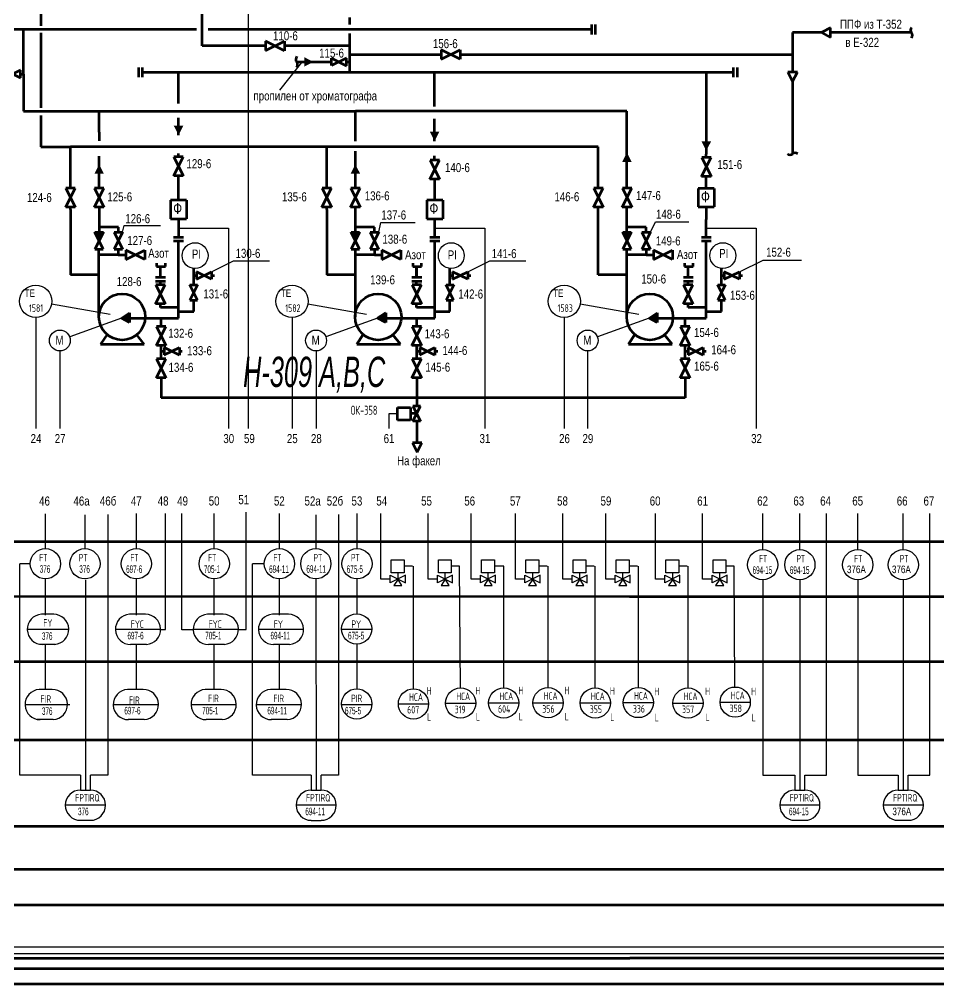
# Model space of a CAD drawing. Extents: x 906 to 2746, y -85 to 594.
# Drawn here: x 1798 to 2102.2, y -84.9 to 234.1 of the extents above; entities that cross this region are included whole.
import ezdxf

# ---------------------------------------------------------------- set-up
doc = ezdxf.new("R2010")
doc.units = 0
doc.header["$MEASUREMENT"] = 0
doc.layers.add('1', color=7, linetype='CONTINUOUS')
doc.layers.add('2', color=7, linetype='CONTINUOUS')
doc.styles.get("Standard").update_dxf_attribs({"font": 'MDM_Win'})
doc.styles.add('стиль1', font='txt.shx', dxfattribs={"width": 0.6})
doc.styles.add('стиль2', font='MDM_Win.shx', dxfattribs={"width": 0.5})

msp = doc.modelspace()

# ---------------------------------------------------------------- hatches: boundary and pattern name
at = {"layer": '1', "lineweight": 80}
h = msp.add_hatch(color=256, dxfattribs=at)
h.paths.add_polyline_path([(1834.48, 137.08), (1831.8, 135.3), (1834.48, 135.3)])
h.paths.add_polyline_path([(1834.48, 135.3), (1831.8, 135.3), (1834.48, 133.89)])
at = {"layer": '1', "lineweight": 30}
h = msp.add_hatch(color=256, dxfattribs=at)
h.paths.add_polyline_path([(1919.26, 137.08), (1916.57, 135.3), (1919.26, 135.3)])
h.paths.add_polyline_path([(1919.26, 135.3), (1916.57, 135.3), (1919.26, 133.89)])
h = msp.add_hatch(color=256, dxfattribs=at)
h.paths.add_polyline_path([(2009.11, 137.08), (2006.42, 135.3), (2009.11, 135.3)])
h.paths.add_polyline_path([(2009.11, 135.3), (2006.42, 135.3), (2009.11, 133.89)])

# ---------------------------------------------------------------- linework, layer by layer
at = {"layer": '1', "lineweight": 80, "ltscale": 100}
for p, q in [((1858.58, 225.33), (1858.58, 260.98)), ((1879.45, 225.33), (1858.58, 225.33)), ((1907.26, 225.33), (1885.75, 225.33)), ((1889.85, 220.05), (1901.33, 220.05)), ((1906.33, 220.05), (1907.26, 220.05)), ((1798.47, 216.02), (1799.4, 216.02))]:
    msp.add_line(p, q, dxfattribs=at)
at = {"layer": '1', "lineweight": 30}
for p, q in [((1873.75, 253.84), (1873.75, 98.76)), ((1891.35, 219.9), (1884.1, 210.66)), ((1832.21, 163.73), (1832.69, 165.92)), ((1832.69, 165.92), (1844.71, 165.92)), ((1916.98, 163.73), (1917.6, 166.94)), ((1917.6, 166.94), (1929.06, 166.94)), ((2006.83, 163.73), (2008.54, 167.13)), ((2008.54, 167.13), (2019.59, 167.13)), ((1850.72, 165.02), (1867.25, 165.02)), ((1867.25, 165.02), (1867.25, 98.76)), ((1935.49, 165.02), (1952.02, 165.02)), ((1952.02, 165.02), (1952.02, 98.76)), ((2025.34, 165.02), (2041.88, 165.02)), ((2041.88, 165.02), (2041.88, 98.76)), ((1861.68, 150.65), (1868.91, 154.19)), ((1868.91, 154.19), (1880.79, 154.19)), ((1946.45, 150.65), (1953.76, 154.23)), ((1953.76, 154.23), (1965.65, 154.23)), ((2036.31, 150.65), (2044.17, 154.5)), ((2044.17, 154.5), (2056.88, 154.5)), ((1828.09, 136.45), (1808.73, 139.93)), ((1912.9, 136.45), (1893.53, 139.93)), ((2002.97, 136.45), (1983.6, 139.93)), ((1803.47, 135.52), (1803.47, 98.76)), ((1831.8, 135.3), (1814.7, 129.07)), ((1888.27, 135.52), (1888.27, 98.76)), ((1916.57, 135.3), (1899.47, 129.07)), ((1978.34, 135.52), (1978.34, 98.76)), ((2006.42, 135.3), (1989.33, 129.07)), ((1811.45, 124.43), (1811.45, 98.76)), ((1896.22, 124.43), (1896.22, 98.76)), ((1986.08, 124.43), (1986.08, 98.76)), ((1923.18, 103.63), (1920.29, 103.63)), ((1920.29, 103.63), (1920.29, 98.76)), ((1819.75, 70.22), (1819.75, 59.04)), ((1846.4, 32.24), (1846.4, 70.69)), ((1851.82, 32.15), (1851.82, 70.69)), ((1873.08, 32.24), (1873.08, 71.14)), ((1896.15, 70.22), (1896.15, 59.04)), ((1917.67, 48.95), (1917.67, 70.69)), ((1933.27, 48.95), (1933.27, 70.69)), ((1947.54, 48.95), (1947.54, 70.69)), ((1962.23, 48.95), (1962.22, 70.69)), ((1977.83, 48.95), (1977.82, 70.69)), ((1992.09, 48.95), (1992.09, 70.69)), ((2008.54, 48.95), (2008.54, 70.69)), ((2024.14, 48.95), (2024.14, 70.69)), ((2044, 58.72), (2044, 70.69)), ((2056.31, 58.72), (2056.31, 70.69)), ((2065.07, -15.87), (2065.07, 70.69)), ((2075.46, 58.72), (2075.46, 70.69)), ((2090.52, 58.72), (2090.52, 70.69)), ((2099.27, -15.87), (2099.27, 70.69)), ((1798.25, -15.86), (1798.26, 54.04)), ((1801.67, 54.04), (1798.26, 54.04)), ((1875.19, -15.86), (1875.2, 54.04)), ((1920.78, 47.77), (1920.78, 50.22)), ((1925.78, 50.22), (1920.78, 47.77)), ((1920.78, 50.22), (1925.78, 47.72)), ((1925.78, 47.72), (1925.78, 50.22)), ((1936.38, 47.77), (1936.38, 50.22)), ((1941.38, 50.22), (1936.38, 47.77)), ((1936.38, 50.22), (1941.38, 47.72)), ((1941.38, 47.72), (1941.38, 50.22)), ((1950.64, 47.77), (1950.64, 50.22)), ((1955.64, 50.22), (1950.64, 47.77)), ((1950.64, 50.22), (1955.64, 47.72)), ((1955.64, 47.72), (1955.64, 50.22)), ((1965.33, 47.77), (1965.33, 50.22)), ((1970.33, 50.22), (1965.33, 47.77)), ((1965.33, 50.22), (1970.33, 47.72)), ((1970.33, 47.72), (1970.33, 50.22)), ((1980.93, 47.77), (1980.93, 50.22)), ((1985.93, 50.22), (1980.93, 47.77)), ((1980.93, 50.22), (1985.93, 47.72)), ((1985.93, 47.72), (1985.93, 50.22)), ((1995.2, 47.77), (1995.2, 50.22)), ((2000.2, 50.22), (1995.2, 47.77)), ((1995.2, 50.22), (2000.2, 47.72)), ((2000.2, 47.72), (2000.2, 50.22)), ((2011.64, 47.77), (2011.64, 50.22)), ((2016.64, 50.22), (2011.64, 47.77)), ((2011.64, 50.22), (2016.64, 47.72)), ((2016.64, 47.72), (2016.64, 50.22)), ((2027.24, 47.77), (2027.24, 50.22)), ((2032.24, 50.22), (2027.24, 47.77)), ((2027.24, 50.22), (2032.24, 47.72)), ((2032.24, 47.72), (2032.24, 50.22)), ((1809.48, 37.32), (1805.33, 37.32)), ((1839.75, 37.32), (1834.55, 37.32)), ((1865.5, 37.32), (1860.3, 37.32)), ((1887.07, 37.32), (1881.86, 37.32)), ((1814.4, 32.33), (1800.66, 32.34)), ((1844.86, 32.24), (1829.97, 32.24)), ((1844.8, 32.24), (1846.4, 32.24)), ((1855.59, 32.15), (1851.82, 32.15)), ((1870.61, 32.24), (1855.72, 32.24)), ((1870.55, 32.24), (1873.08, 32.24)), ((1892.18, 32.24), (1877.29, 32.24)), ((1914.66, 32.24), (1904.67, 32.24)), ((1810.01, 27.35), (1804.71, 27.35)), ((1840.12, 27.35), (1834.83, 27.35)), ((1865.88, 27.35), (1860.58, 27.35)), ((1887.44, 27.35), (1882.15, 27.35)), ((1808.9, 12.44), (1804.6, 12.44)), ((1839.01, 12.44), (1833.81, 12.44)), ((1864.77, 12.44), (1859.56, 12.44)), ((1886.33, 12.44), (1881.13, 12.44)), ((1814.74, 7.36), (1799.85, 7.36)), ((1844.13, 7.36), (1829.24, 7.36)), ((1869.88, 7.36), (1854.99, 7.36)), ((1891.45, 7.36), (1876.56, 7.36)), ((1914.68, 7.36), (1904.7, 7.36)), ((1809.28, 2.47), (1803.98, 2.47)), ((1839.39, 2.47), (1834.1, 2.47)), ((1865.14, 2.47), (1859.85, 2.47)), ((1886.71, 2.47), (1881.42, 2.47)), ((1197.2, -32.73), (1980.72, -32.73))]:
    msp.add_line(p, q, dxfattribs=at)
at = {"layer": '1', "lineweight": 80}
for p, q in [((1805.2, 240.65), (1805.2, 232.02)), ((1907.26, 234.7), (1907.26, 232.43)), ((1639.16, 230.93), (1856.68, 230.93)), ((1799.4, 216.02), (1799.4, 230.98)), ((1860.49, 230.93), (1880.09, 230.93)), ((1880.09, 230.93), (1987.2, 230.93)), ((1987.47, 229.16), (1987.47, 232.43)), ((1988.73, 229.16), (1988.73, 232.43)), ((2053.9, 229.73), (2053.9, 216.62)), ((2063.41, 229.73), (2053.9, 229.73)), ((2066.49, 231.31), (2063.41, 229.73)), ((2063.41, 229.73), (2066.49, 228.16)), ((2066.49, 228.16), (2066.49, 231.31)), ((2093.23, 229.73), (2066.49, 229.73)), ((1805.2, 229.62), (1805.2, 204.85)), ((1879.45, 226.89), (1879.45, 223.81)), ((1879.45, 223.81), (1885.75, 226.89)), ((1885.75, 223.74), (1879.45, 226.89)), ((1885.75, 226.89), (1885.75, 223.74)), ((1907.26, 229.43), (1907.26, 216.73)), ((1937.65, 224.08), (1937.65, 221)), ((1937.65, 221), (1943.95, 224.08)), ((1943.95, 220.93), (1937.65, 224.08)), ((1943.95, 224.08), (1943.95, 220.93)), ((1901.33, 218.83), (1901.33, 221.28)), ((1906.33, 221.28), (1901.33, 218.83)), ((1901.33, 221.28), (1906.33, 218.78)), ((1906.33, 218.78), (1906.33, 221.28)), ((1907.26, 222.51), (1937.65, 222.51)), ((1943.95, 222.51), (2053.9, 222.51)), ((1798.47, 217.26), (1793.47, 214.81)), ((1793.47, 217.26), (1798.47, 214.76)), ((1798.47, 214.76), (1798.47, 217.26)), ((1837.56, 214.98), (1837.56, 218.25)), ((1838.82, 214.98), (1838.82, 218.25)), ((2034.39, 214.98), (2034.39, 218.25)), ((2035.65, 214.98), (2035.65, 218.25)), ((1799.4, 216.02), (1799.4, 203.7)), ((1838.97, 216.68), (1901.87, 216.68)), ((1850.72, 206.26), (1850.72, 216.68)), ((1901.87, 216.68), (2034.11, 216.68)), ((1935.41, 205.28), (1935.38, 216.68)), ((2025.34, 216.68), (2025.34, 189.52)), ((2055.47, 216.62), (2052.32, 216.62)), ((2052.32, 216.62), (2053.9, 213.54)), ((2053.9, 213.54), (2055.47, 216.62)), ((2053.9, 213.54), (2053.9, 189.63)), ((1799.4, 203.7), (1824.46, 203.7)), ((1805.2, 202.37), (1805.2, 191.92)), ((1824.46, 196.85), (1824.46, 203.7)), ((1824.46, 203.7), (1909.23, 203.7)), ((1850.72, 195.85), (1850.72, 201.59)), ((1909.23, 196.85), (1909.23, 203.7)), ((1909.23, 193.85), (1909.23, 203.7)), ((1999.08, 203.7), (1909.23, 203.7)), ((1935.44, 193.88), (1935.42, 201.21)), ((1999.08, 196.85), (1999.08, 203.7)), ((1999.08, 188.74), (1999.08, 203.7)), ((1824.46, 196.85), (1824.46, 193.9)), ((1805.2, 191.92), (1814.98, 191.92)), ((1899.75, 191.92), (1814.98, 191.92)), ((1814.98, 178.25), (1814.98, 191.92)), ((1989.61, 191.92), (1899.75, 191.92)), ((1899.75, 178.25), (1899.75, 191.92)), ((1989.61, 178.25), (1989.61, 191.92)), ((1999.08, 190.47), (1999.08, 193.85)), ((1824.46, 178.25), (1824.46, 188.87)), ((1849.13, 182.36), (1852.28, 188.66)), ((1852.28, 188.66), (1849.19, 188.66)), ((1849.19, 188.66), (1852.28, 182.36)), ((1850.72, 188.66), (1850.72, 189.8)), ((1909.23, 188.74), (1909.23, 190.55)), ((1909.23, 178.25), (1909.23, 188.87)), ((1935.46, 187.52), (1935.45, 188.98)), ((1999.08, 178.25), (1999.08, 188.87)), ((2023.77, 182.16), (2026.92, 188.46)), ((2026.92, 188.46), (2023.83, 188.46)), ((2023.83, 188.46), (2026.92, 182.16)), ((2025.34, 188.46), (2025.34, 189.52)), ((1824.46, 184.95), (1824.46, 186.14)), ((1933.89, 181.22), (1937.04, 187.52)), ((1937.04, 187.52), (1933.95, 187.52)), ((1933.95, 187.52), (1937.04, 181.22)), ((1824.46, 178.25), (1824.46, 183.36)), ((1852.28, 182.36), (1849.13, 182.36)), ((1850.72, 175.03), (1850.72, 182.36)), ((1850.72, 174.26), (1850.72, 182.06)), ((1909.23, 178.25), (1909.23, 183.36)), ((1999.08, 178.25), (1999.08, 183.36)), ((2026.92, 182.16), (2023.77, 182.16)), ((2025.34, 178.16), (2025.34, 182.16)), ((2025.34, 178.16), (2025.34, 182.06)), ((1937.04, 181.22), (1933.89, 181.22)), ((1935.49, 175.03), (1935.47, 181.22)), ((1935.49, 174.26), (1935.49, 181.22)), ((1813.39, 171.95), (1816.54, 178.25)), ((1816.54, 178.25), (1813.46, 178.25)), ((1813.46, 178.25), (1816.54, 171.95)), ((1822.88, 171.95), (1826.03, 178.25)), ((1826.03, 178.25), (1822.95, 178.25)), ((1822.95, 178.25), (1826.03, 171.95)), ((1898.17, 171.95), (1901.32, 178.25)), ((1901.32, 178.25), (1898.23, 178.25)), ((1898.23, 178.25), (1901.32, 171.95)), ((1907.66, 171.95), (1910.81, 178.25)), ((1910.81, 178.25), (1907.72, 178.25)), ((1907.72, 178.25), (1910.81, 171.95)), ((1988.02, 171.95), (1991.17, 178.25)), ((1991.17, 178.25), (1988.08, 178.25)), ((1988.08, 178.25), (1991.17, 171.95)), ((1997.51, 171.95), (2000.66, 178.25)), ((2000.66, 178.25), (1997.57, 178.25)), ((1997.57, 178.25), (2000.66, 171.95)), ((2025.34, 178.16), (2022.7, 178.16)), ((2022.7, 178.16), (2022.7, 172.08)), ((2027.99, 178.16), (2025.34, 178.16)), ((2027.99, 178.16), (2027.99, 172.08)), ((1850.72, 174.26), (1848.07, 174.26)), ((1848.07, 174.26), (1848.07, 168.17)), ((1853.36, 174.26), (1850.72, 174.26)), ((1853.36, 174.26), (1853.36, 168.17)), ((1935.49, 174.26), (1932.85, 174.26)), ((1932.85, 174.26), (1932.85, 168.17)), ((1938.13, 174.26), (1935.49, 174.26)), ((1938.13, 174.26), (1938.13, 168.17)), ((1816.54, 171.95), (1813.39, 171.95)), ((1814.98, 171.22), (1814.98, 171.95)), ((1814.98, 171.22), (1814.98, 149.61)), ((1826.03, 171.95), (1822.88, 171.95)), ((1824.46, 171.95), (1824.46, 163.73)), ((1901.32, 171.95), (1898.17, 171.95)), ((1899.75, 171.22), (1899.75, 171.95)), ((1899.75, 171.22), (1899.75, 149.61)), ((1910.81, 171.95), (1907.66, 171.95)), ((1909.23, 163.73), (1909.23, 171.95)), ((1991.17, 171.95), (1988.02, 171.95)), ((1989.61, 171.22), (1989.61, 171.95)), ((1989.61, 149.61), (1989.61, 171.22)), ((2000.66, 171.95), (1997.51, 171.95)), ((1999.08, 163.73), (1999.08, 171.95)), ((2022.7, 172.08), (2025.34, 172.08)), ((2025.34, 172.08), (2025.34, 167.96)), ((2025.34, 172.08), (2027.99, 172.08)), ((1848.07, 168.17), (1850.72, 168.17)), ((1850.72, 168.17), (1850.72, 167.96)), ((1850.72, 168.17), (1850.72, 167.96)), ((1850.72, 168.17), (1853.36, 168.17)), ((1850.72, 167.96), (1850.72, 162.08)), ((1932.85, 168.17), (1935.49, 168.17)), ((1935.49, 168.17), (1935.49, 167.96)), ((1935.49, 168.17), (1938.13, 168.17)), ((1935.49, 162.08), (1935.49, 167.96)), ((2025.34, 162.08), (2025.34, 167.96)), ((1825.8, 158.13), (1823.06, 163.73)), ((1823.06, 163.73), (1825.86, 163.73)), ((1825.86, 163.73), (1823.06, 158.13)), ((1830.81, 165.42), (1824.46, 165.42)), ((1829.41, 163.73), (1832.21, 163.73)), ((1832.21, 163.73), (1829.41, 158.13)), ((1829.41, 163.73), (1832.15, 158.13)), ((1830.81, 163.73), (1830.81, 165.42)), ((1910.57, 158.13), (1907.83, 163.73)), ((1907.83, 163.73), (1910.63, 163.73)), ((1910.63, 163.73), (1907.83, 158.13)), ((1915.58, 165.42), (1909.23, 165.42)), ((1914.18, 163.73), (1916.98, 163.73)), ((1916.98, 163.73), (1914.18, 158.13)), ((1914.18, 163.73), (1916.92, 158.13)), ((1915.58, 163.73), (1915.58, 165.42)), ((2000.43, 158.13), (1997.68, 163.73)), ((1997.68, 163.73), (2000.48, 163.73)), ((2000.48, 163.73), (1997.68, 158.13)), ((2005.43, 165.42), (1999.08, 165.42)), ((2004.03, 163.73), (2006.83, 163.73)), ((2006.83, 163.73), (2004.03, 158.13)), ((2004.03, 163.73), (2006.78, 158.13)), ((2005.43, 163.73), (2005.43, 165.42)), ((1849.08, 162.08), (1852.36, 162.08)), ((1849.08, 160.82), (1852.36, 160.82)), ((1850.72, 155.04), (1850.72, 160.92)), ((1933.85, 162.08), (1937.13, 162.08)), ((1933.85, 160.82), (1937.13, 160.82)), ((1935.49, 135.3), (1935.49, 160.82)), ((2023.71, 162.08), (2026.98, 162.08)), ((2023.71, 160.82), (2026.98, 160.82)), ((2025.34, 135.3), (2025.34, 160.82)), ((1823.06, 158.13), (1825.8, 158.13)), ((1824.37, 135.69), (1824.37, 158.13)), ((1829.41, 158.13), (1832.15, 158.13)), ((1830.78, 158.13), (1830.78, 156.19)), ((1833.24, 157.78), (1833.24, 154.69)), ((1833.24, 154.69), (1839.54, 157.78)), ((1839.54, 154.63), (1833.24, 157.78)), ((1839.54, 157.78), (1839.54, 154.63)), ((1907.83, 158.13), (1910.57, 158.13)), ((1909.2, 158.13), (1909.14, 135.69)), ((1914.18, 158.13), (1916.92, 158.13)), ((1915.55, 158.13), (1915.55, 156.19)), ((1918.01, 157.78), (1918.01, 154.69)), ((1918.01, 154.69), (1924.31, 157.78)), ((1924.31, 154.63), (1918.01, 157.78)), ((1924.31, 157.78), (1924.31, 154.63)), ((1997.68, 158.13), (2000.43, 158.13)), ((1999, 135.69), (1999.06, 158.13)), ((2004.03, 158.13), (2006.78, 158.13)), ((2005.41, 158.13), (2005.41, 156.19)), ((2007.87, 157.78), (2007.87, 154.69)), ((2007.87, 154.69), (2014.17, 157.78)), ((2014.17, 154.63), (2007.87, 157.78)), ((2014.17, 157.78), (2014.17, 154.63)), ((1830.78, 156.19), (1824.46, 156.19)), ((1830.78, 156.2), (1833.24, 156.2)), ((1843.46, 153.42), (1843.46, 152.35)), ((1846.37, 152.35), (1846.37, 153.42)), ((1850.72, 135.3), (1850.72, 155.04)), ((1915.55, 156.19), (1909.23, 156.19)), ((1915.56, 156.2), (1918.01, 156.2)), ((1928.23, 153.42), (1928.23, 152.35)), ((1931.14, 152.35), (1931.14, 153.42)), ((2005.41, 156.19), (1999.08, 156.19)), ((2005.41, 156.2), (2007.87, 156.2)), ((2018.09, 153.42), (2018.09, 152.35)), ((2021, 152.35), (2021, 153.42)), ((1843.46, 152.35), (1846.37, 152.35)), ((1844.72, 148.81), (1844.72, 152.29)), ((1844.75, 148.81), (1844.75, 152.12)), ((1855.74, 146.3), (1855.74, 151.77)), ((1856.64, 150.65), (1856.64, 148.18)), ((1856.64, 148.18), (1861.68, 150.65)), ((1861.68, 148.13), (1856.64, 150.65)), ((1861.68, 150.65), (1861.68, 148.13)), ((1928.23, 152.35), (1931.14, 152.35)), ((1929.5, 148.81), (1929.5, 152.29)), ((1929.52, 148.81), (1929.52, 152.12)), ((1940.52, 146.3), (1940.52, 151.77)), ((1941.41, 150.65), (1941.41, 148.18)), ((1941.41, 148.18), (1946.45, 150.65)), ((1946.45, 148.13), (1941.41, 150.65)), ((1946.45, 150.65), (1946.45, 148.13)), ((2018.09, 152.35), (2021, 152.35)), ((2019.35, 148.81), (2019.35, 152.29)), ((2019.37, 148.81), (2019.37, 152.12)), ((2030.37, 146.3), (2030.37, 151.77)), ((2031.27, 150.65), (2031.27, 148.18)), ((2031.27, 148.18), (2036.31, 150.65)), ((2036.31, 148.13), (2031.27, 150.65)), ((2036.31, 150.65), (2036.31, 148.13)), ((1824.46, 149.61), (1814.98, 149.61)), ((1843.15, 148.81), (1846.43, 148.81)), ((1843.15, 147.55), (1846.43, 147.55)), ((1844.72, 146.35), (1844.72, 147.55)), ((1855.74, 149.39), (1856.64, 149.39)), ((1861.68, 149.39), (1862.64, 149.39)), ((1909.23, 149.61), (1899.75, 149.61)), ((1927.92, 148.81), (1931.2, 148.81)), ((1927.92, 147.55), (1931.2, 147.55)), ((1929.5, 146.35), (1929.5, 147.55)), ((1940.52, 149.39), (1941.41, 149.39)), ((1946.45, 149.39), (1947.41, 149.39)), ((1999.08, 149.61), (1989.61, 149.61)), ((2017.78, 148.81), (2021.05, 148.81)), ((2017.78, 147.55), (2021.05, 147.55)), ((2019.35, 146.35), (2019.35, 147.55)), ((2030.37, 149.39), (2031.27, 149.39)), ((2036.31, 149.39), (2037.27, 149.39)), ((1843.15, 140.05), (1846.3, 146.35)), ((1846.3, 146.35), (1843.21, 146.35)), ((1843.21, 146.35), (1846.3, 140.05)), ((1856.95, 141.26), (1854.48, 146.3)), ((1854.48, 146.3), (1857, 146.3)), ((1857, 146.3), (1854.48, 141.26)), ((1927.92, 140.05), (1931.07, 146.35)), ((1931.07, 146.35), (1927.99, 146.35)), ((1927.99, 146.35), (1931.07, 140.05)), ((1941.73, 141.26), (1939.26, 146.3)), ((1939.26, 146.3), (1941.78, 146.3)), ((1941.78, 146.3), (1939.26, 141.26)), ((2017.78, 140.05), (2020.93, 146.35)), ((2020.93, 146.35), (2017.84, 146.35)), ((2017.84, 146.35), (2020.93, 140.05)), ((2031.58, 141.26), (2029.11, 146.3)), ((2029.11, 146.3), (2031.63, 146.3)), ((2031.63, 146.3), (2029.11, 141.26)), ((1854.48, 141.26), (1856.95, 141.26)), ((1855.74, 137.53), (1855.74, 141.26)), ((1939.26, 141.26), (1941.73, 141.26)), ((1940.52, 137.53), (1940.52, 141.26)), ((2029.11, 141.26), (2031.58, 141.26)), ((2030.37, 137.53), (2030.37, 141.26)), ((1846.3, 140.05), (1843.15, 140.05)), ((1844.72, 138.76), (1844.72, 140.05)), ((1850.72, 138.76), (1844.72, 138.76)), ((1850.72, 137.53), (1855.74, 137.53)), ((1931.07, 140.05), (1927.92, 140.05)), ((1929.5, 138.76), (1929.5, 140.05)), ((1935.49, 138.76), (1929.5, 138.76)), ((1935.49, 137.53), (1940.52, 137.53)), ((2020.93, 140.05), (2017.78, 140.05)), ((2019.35, 138.76), (2019.35, 140.05)), ((2025.34, 138.76), (2019.35, 138.76)), ((2025.34, 137.53), (2030.37, 137.53)), ((1831.8, 135.3), (1834.48, 137.08)), ((1831.8, 135.3), (1850.72, 135.3)), ((1834.48, 133.89), (1831.8, 135.3)), ((1834.48, 137.08), (1834.48, 133.89)), ((1844.99, 132.49), (1844.99, 135.3)), ((1916.57, 135.3), (1919.26, 137.08)), ((1916.57, 135.3), (1935.49, 135.3)), ((1919.26, 133.89), (1916.57, 135.3)), ((1919.26, 137.08), (1919.26, 133.89)), ((1929.56, 132.49), (1929.56, 135.3)), ((2006.42, 135.3), (2009.11, 137.08)), ((2006.42, 135.3), (2025.34, 135.3)), ((2009.11, 133.89), (2006.42, 135.3)), ((2009.11, 137.08), (2009.11, 133.89)), ((2018.33, 132.49), (2018.33, 135.3)), ((1843.39, 126.19), (1846.54, 132.49)), ((1846.54, 132.49), (1843.45, 132.49)), ((1843.45, 132.49), (1846.54, 126.19)), ((1927.95, 126.19), (1931.1, 132.49)), ((1931.1, 132.49), (1928.01, 132.49)), ((1928.01, 132.49), (1931.1, 126.19)), ((2016.73, 126.19), (2019.88, 132.49)), ((2019.88, 132.49), (2016.79, 132.49)), ((2016.79, 132.49), (2019.88, 126.19)), ((1827.08, 129.84), (1824.93, 126.69)), ((1839.4, 126.69), (1836.88, 129.77)), ((1911.86, 129.84), (1909.7, 126.69)), ((1924.17, 126.69), (1921.65, 129.77)), ((2001.71, 129.84), (1999.55, 126.69)), ((2014.03, 126.69), (2011.5, 129.77)), ((1824.93, 126.69), (1839.4, 126.69)), ((1846.54, 126.19), (1843.39, 126.19)), ((1844.99, 121.82), (1844.99, 126.19)), ((1845.96, 125.57), (1845.96, 123.11)), ((1845.96, 123.11), (1851, 125.57)), ((1851, 123.05), (1845.96, 125.57)), ((1851, 125.57), (1851, 123.05)), ((1909.7, 126.69), (1924.17, 126.69)), ((1931.1, 126.19), (1927.95, 126.19)), ((1929.56, 121.82), (1929.56, 126.19)), ((1930.53, 125.57), (1930.53, 123.11)), ((1930.53, 123.11), (1935.57, 125.57)), ((1935.57, 123.05), (1930.53, 125.57)), ((1935.57, 125.57), (1935.57, 123.05)), ((1999.55, 126.69), (2014.03, 126.69)), ((2019.88, 126.19), (2016.73, 126.19)), ((2018.33, 121.82), (2018.33, 126.19)), ((2019.3, 125.57), (2019.3, 123.11)), ((2019.3, 123.11), (2024.34, 125.57)), ((2024.34, 123.05), (2019.3, 125.57)), ((2024.34, 125.57), (2024.34, 123.05)), ((1843.39, 115.52), (1846.54, 121.82)), ((1846.54, 121.82), (1843.45, 121.82)), ((1843.45, 121.82), (1846.54, 115.52)), ((1845.07, 124.31), (1845.96, 124.31)), ((1851, 124.31), (1851.96, 124.31)), ((1927.95, 115.52), (1931.1, 121.82)), ((1931.1, 121.82), (1928.01, 121.82)), ((1928.01, 121.82), (1931.1, 115.52)), ((1929.63, 124.31), (1930.53, 124.31)), ((1935.57, 124.31), (1936.53, 124.31)), ((2016.73, 115.52), (2019.88, 121.82)), ((2019.88, 121.82), (2016.79, 121.82)), ((2016.79, 121.82), (2019.88, 115.52)), ((2018.41, 124.31), (2019.3, 124.31)), ((2024.34, 124.31), (2025.3, 124.31)), ((1846.54, 115.52), (1843.39, 115.52)), ((1844.96, 115.52), (1844.96, 108.94)), ((1931.1, 115.52), (1927.95, 115.52)), ((1929.53, 115.52), (1929.53, 108.94)), ((2019.88, 115.52), (2016.73, 115.52)), ((2018.3, 115.52), (2018.3, 108.94)), ((1929.53, 108.94), (1844.96, 108.94)), ((2018.3, 108.94), (1929.53, 108.94)), ((1929.53, 108.94), (1929.53, 106.17)), ((1928.28, 106.17), (1930.73, 101.17)), ((1930.78, 106.17), (1928.28, 106.17)), ((1928.28, 101.17), (1930.78, 106.17)), ((1930.73, 101.17), (1928.28, 101.17)), ((1929.53, 101.17), (1929.53, 94.07)), ((1931.23, 94.07), (1928.08, 94.07)), ((1928.08, 94.07), (1929.66, 90.98)), ((1929.66, 90.98), (1931.23, 94.07)), ((968.3, 61.24), (1999.91, 61.39)), ((1999.91, 61.39), (2105.98, 61.39)), ((2000.04, 43.26), (2106.02, 43.26)), ((1999.94, 21.76), (2105.92, 21.76)), ((1999.95, -4.23), (2105.94, -4.23)), ((1999.99, -32.72), (2105.98, -32.72)), ((1999.99, -47.03), (2105.98, -47.03)), ((1999.99, -58.78), (2105.98, -58.78)), ((2105.98, -76.46), (2000, -76.46)), ((1113.97, -79.88), (2349.97, -79.88)), ((1093.97, -84.88), (2354.97, -84.88))]:
    msp.add_line(p, q, dxfattribs=at)
at = {"layer": '1', "lineweight": 30, "ltscale": 100}
for p, q in [((1770.52, -72.66), (2220.07, -72.66)), ((1770.52, -74.9), (2420.95, -74.9))]:
    msp.add_line(p, q, dxfattribs=at)
at = {"layer": '1', "lineweight": 30}
for centre, radius in [((1856.2, 155.96), 4.27), ((1940.97, 155.96), 4.27), ((2030.82, 155.96), 4.27), ((1803.47, 140.87), 5.35), ((1888.27, 140.87), 5.35), ((1978.34, 140.87), 5.35), ((1811.45, 127.88), 3.46), ((1896.22, 127.88), 3.46), ((1986.08, 127.88), 3.46)]:
    msp.add_circle(centre, radius, dxfattribs=at)
at = {"layer": '1', "lineweight": 80}
for centre in [(1832.02, 135.69), (1916.8, 135.69), (2006.65, 135.69)]:
    msp.add_circle(centre, 7.65, dxfattribs=at)
for centre, start, end in [((2094.21, 230.54), 135.1029, 220.807), ((2092.24, 228.85), 319.1926, 40.8074), ((1890.8, 220.88), 135.1029, 220.807), ((1888.83, 219.18), 319.1926, 40.8074), ((2053.08, 190.61), 225.103, 310.8072), ((2054.78, 188.65), 49.1926, 130.8074)]:
    msp.add_arc(centre, 1.3, start, end, dxfattribs=at)
at = {"layer": '1', "lineweight": 30}
for centre, start, end in [((1805.65, 32.34), 93.568, 270.7822), ((1809.41, 32.33), 273.568, 90.7822), ((1834.82, 32.34), 93.568, 270.7822), ((1839.81, 32.33), 273.568, 90.7822), ((1860.57, 32.34), 93.568, 270.7822), ((1865.56, 32.33), 273.568, 90.7822), ((1882.14, 32.34), 93.568, 270.7822), ((1887.13, 32.33), 273.568, 90.7822), ((1804.91, 7.46), 93.568, 270.7822), ((1808.97, 7.45), 273.568, 90.7822), ((1834.09, 7.46), 93.568, 270.7822), ((1839.08, 7.45), 273.568, 90.7822), ((1859.84, 7.46), 93.568, 270.7822), ((1864.83, 7.45), 273.568, 90.7822), ((1881.41, 7.46), 93.568, 270.7822), ((1886.4, 7.45), 273.568, 90.7822)]:
    msp.add_arc(centre, 4.99, start, end, dxfattribs=at)
at = {"layer": '1', "lineweight": 80}
for points in [[(1895.38, 220.05), (1892.29, 221.62), (1892.29, 218.47)], [(1850.72, 195.85), (1852.29, 198.94), (1849.14, 198.94)], [(1935.44, 193.88), (1937.02, 196.97), (1933.87, 196.97)], [(2025.34, 190.65), (2026.92, 193.74), (2023.77, 193.74)], [(1999.08, 190.06), (1997.51, 186.97), (2000.66, 186.97)], [(1824.46, 186.14), (1822.88, 183.06), (1826.03, 183.06)], [(1909.23, 186.14), (1907.66, 183.06), (1910.81, 183.06)], [(1824.44, 160.9), (1823.06, 163.73), (1825.86, 163.73)], [(1909.22, 160.9), (1907.83, 163.73), (1910.63, 163.73)], [(1999.07, 160.9), (1997.68, 163.73), (2000.48, 163.73)]]:
    msp.add_solid(points, dxfattribs=at)
at = {"layer": '2', "lineweight": 80}
for p, q in [((1923.18, 101.51), (1923.18, 105.76)), ((1923.18, 105.76), (1927.43, 105.76)), ((1927.43, 105.76), (1927.43, 101.51)), ((1929.56, 103.74), (1927.43, 103.74)), ((1927.43, 101.51), (1923.18, 101.51)), ((968.3, 43.76), (1999.92, 43.26)), ((968.3, 21.76), (1999.94, 21.76)), ((968.3, -4.23), (1999.95, -4.23)), ((968.3, -32.72), (1999.97, -32.72)), ((968.3, -47.02), (1999.98, -47.03)), ((968.3, -58.79), (1999.99, -58.78)), ((968.3, -76.46), (2000, -76.46))]:
    msp.add_line(p, q, dxfattribs=at)
at = {"layer": '2', "linetype": 'Continuous', "lineweight": 30}
for p, q in [((1806.67, 59.04), (1806.67, 70.52)), ((1836.78, 59.04), (1836.78, 70.69)), ((1862.53, 59.04), (1862.53, 70.69)), ((1884.1, 59.04), (1884.1, 70.69)), ((1909.78, 59.04), (1909.78, 70.69)), ((1806.67, 37.06), (1806.67, 49.04)), ((1836.78, 37.06), (1836.78, 49.04)), ((1862.53, 37.06), (1862.53, 49.04)), ((1884.1, 37.06), (1884.1, 49.04)), ((1909.78, 37.48), (1909.78, 49.04)), ((1806.67, 12.44), (1806.67, 27.35)), ((1836.78, 12.44), (1836.78, 27.35)), ((1862.53, 12.44), (1862.53, 27.35)), ((1884.1, 12.44), (1884.1, 27.35)), ((1909.78, 12.44), (1909.78, 27.48))]:
    msp.add_line(p, q, dxfattribs=at)
at = {"layer": '2', "lineweight": 30}
for p, q in [((1827.29, 70.33), (1827.29, -15.87)), ((1903.64, 70.33), (1903.64, -15.87)), ((1921.12, 55.31), (1925.37, 55.31)), ((1921.12, 51.06), (1921.12, 55.31)), ((1925.37, 55.31), (1925.37, 51.06)), ((1936.72, 55.31), (1940.97, 55.31)), ((1936.72, 51.06), (1936.72, 55.31)), ((1940.97, 55.31), (1940.97, 51.06)), ((1950.99, 55.31), (1955.24, 55.31)), ((1950.99, 51.06), (1950.99, 55.31)), ((1955.24, 55.31), (1955.24, 51.06)), ((1965.67, 55.31), (1969.92, 55.31)), ((1965.67, 51.06), (1965.67, 55.31)), ((1969.92, 55.31), (1969.92, 51.06)), ((1981.27, 55.31), (1985.52, 55.31)), ((1981.27, 51.06), (1981.27, 55.31)), ((1985.52, 55.31), (1985.52, 51.06)), ((1995.54, 55.31), (1999.79, 55.31)), ((1995.54, 51.06), (1995.54, 55.31)), ((1999.79, 55.31), (1999.79, 51.06)), ((2011.98, 55.31), (2016.24, 55.31)), ((2011.98, 51.06), (2011.98, 55.31)), ((2016.24, 55.31), (2016.24, 51.06)), ((2027.58, 55.31), (2031.84, 55.31)), ((2027.58, 51.06), (2027.58, 55.31)), ((2031.84, 55.31), (2031.84, 51.06)), ((1879.1, 54.05), (1875.22, 54.06)), ((1925.37, 51.06), (1921.12, 51.06)), ((1923.35, 48.93), (1923.35, 51.06)), ((1928.13, 53.19), (1925.37, 53.19)), ((1928.45, 12.68), (1928.45, 53.19)), ((1940.97, 51.06), (1936.72, 51.06)), ((1938.95, 48.93), (1938.95, 51.06)), ((1943.73, 53.19), (1940.97, 53.19)), ((1944.05, 12.96), (1943.73, 53.19)), ((1955.24, 51.06), (1950.99, 51.06)), ((1953.22, 48.93), (1953.22, 51.06)), ((1958.32, 53.19), (1955.24, 53.19)), ((1958.32, 13), (1958.32, 53.19)), ((1969.92, 51.06), (1965.67, 51.06)), ((1967.91, 48.93), (1967.91, 51.06)), ((1972.69, 53.19), (1969.92, 53.19)), ((1973, 13.07), (1973, 53.19)), ((1985.52, 51.06), (1981.27, 51.06)), ((1983.51, 48.93), (1983.51, 51.06)), ((1988.29, 53.19), (1985.52, 53.19)), ((1988.6, 13), (1988.6, 53.19)), ((1999.79, 51.06), (1995.54, 51.06)), ((1997.77, 48.93), (1997.77, 51.06)), ((2002.55, 53.19), (1999.79, 53.19)), ((2002.87, 13.13), (2002.87, 53.19)), ((2016.24, 51.06), (2011.98, 51.06)), ((2014.22, 48.93), (2014.22, 51.06)), ((2019, 53.19), (2016.24, 53.19)), ((2019.31, 12.97), (2019.31, 53.19)), ((2031.84, 51.06), (2027.58, 51.06)), ((2029.82, 48.93), (2029.82, 51.06)), ((2034.6, 53.19), (2031.84, 53.19)), ((2034.77, 13.27), (2034.6, 53.19)), ((1819.91, 48.72), (1819.91, -20.83)), ((1896.16, 49.04), (1896.27, -20.83)), ((1920.78, 48.95), (1917.67, 48.95)), ((1923.35, 48.93), (1921.98, 46.88)), ((1924.64, 46.88), (1923.43, 48.82)), ((1936.38, 48.95), (1933.27, 48.95)), ((1938.95, 48.93), (1937.57, 46.88)), ((1940.24, 46.88), (1939.03, 48.82)), ((1950.64, 48.95), (1947.54, 48.95)), ((1953.22, 48.93), (1951.84, 46.88)), ((1954.51, 46.88), (1953.3, 48.82)), ((1965.33, 48.95), (1962.23, 48.95)), ((1967.91, 48.93), (1966.53, 46.88)), ((1969.19, 46.88), (1967.98, 48.82)), ((1980.93, 48.95), (1977.83, 48.95)), ((1983.51, 48.93), (1982.13, 46.88)), ((1984.79, 46.88), (1983.58, 48.82)), ((1995.2, 48.95), (1992.09, 48.95)), ((1997.77, 48.93), (1996.39, 46.88)), ((1999.06, 46.88), (1997.85, 48.82)), ((2011.64, 48.95), (2008.54, 48.95)), ((2014.22, 48.93), (2012.84, 46.88)), ((2015.51, 46.88), (2014.29, 48.82)), ((2027.24, 48.95), (2024.14, 48.95)), ((2029.82, 48.93), (2028.44, 46.88)), ((2031.11, 46.88), (2029.89, 48.82)), ((2044, 48.72), (2044, -15.87)), ((2056.31, 48.72), (2056.31, -20.83)), ((2075.46, 48.72), (2075.46, -15.87)), ((2090.52, 48.72), (2090.52, -20.83)), ((1921.98, 46.88), (1924.64, 46.88)), ((1937.57, 46.88), (1940.24, 46.88)), ((1951.84, 46.88), (1954.51, 46.88)), ((1966.53, 46.88), (1969.19, 46.88)), ((1982.13, 46.88), (1984.79, 46.88)), ((1996.39, 46.88), (1999.06, 46.88)), ((2012.84, 46.88), (2015.51, 46.88)), ((2028.44, 46.88), (2031.11, 46.88)), ((1923.45, 7.68), (1933.45, 7.68)), ((1939.05, 7.96), (1949.05, 7.96)), ((1953.32, 8), (1963.32, 8)), ((1968, 8.07), (1978, 8.07)), ((1983.6, 8), (1993.6, 8)), ((1997.87, 8.13), (2007.87, 8.13)), ((2014.31, 7.97), (2024.31, 7.97)), ((2029.91, 8.27), (2039.91, 8.27)), ((1818.26, -15.87), (1798.25, -15.86)), ((1818.26, -15.87), (1818.26, -20.83)), ((1821.56, -20.83), (1821.56, -15.87)), ((1827.29, -15.87), (1821.56, -15.87)), ((1894.62, -15.87), (1875.19, -15.86)), ((1894.62, -15.87), (1894.62, -20.83)), ((1897.92, -20.83), (1897.92, -15.87)), ((1903.64, -15.87), (1897.92, -15.87)), ((2044, -15.87), (2054.66, -15.87)), ((2054.66, -15.87), (2054.66, -20.83)), ((2057.96, -20.83), (2057.96, -15.87)), ((2057.96, -15.87), (2065.07, -15.87)), ((2075.46, -15.87), (2088.86, -15.87)), ((2088.86, -15.87), (2088.86, -20.83)), ((2092.17, -20.83), (2092.17, -15.87)), ((2092.17, -15.87), (2099.27, -15.87)), ((1818.26, -20.83), (1821.56, -20.83)), ((1894.62, -20.83), (1897.92, -20.83)), ((2054.66, -20.83), (2057.96, -20.83)), ((2088.86, -20.83), (2092.17, -20.83)), ((1826.56, -25.83), (1813.26, -25.83)), ((1902.92, -25.83), (1889.62, -25.83)), ((2062.96, -25.83), (2049.66, -25.83)), ((2097.17, -25.83), (2083.86, -25.83)), ((1818.26, -30.83), (1821.56, -30.83)), ((1894.62, -30.84), (1897.92, -30.84)), ((2054.66, -30.83), (2057.96, -30.83)), ((2088.86, -30.83), (2092.17, -30.83))]:
    msp.add_line(p, q, dxfattribs=at)
for centre in [(1806.67, 54.04), (1819.75, 54.04), (1836.78, 54.04), (1862.53, 54.04), (1884.1, 54.04), (1896.15, 54.04), (1909.78, 54.04), (2044, 53.72), (2056.31, 53.72), (2075.46, 53.72), (2090.52, 53.72), (1909.66, 32.48), (1944.05, 7.96), (1958.32, 8), (1973, 8.07), (1988.6, 8), (2002.87, 8.13), (2019.31, 7.97), (2034.91, 8.27), (1909.69, 7.68), (1928.45, 7.68)]:
    msp.add_circle(centre, 5, dxfattribs=at)
for centre, start, end in [((1818.26, -25.83), 90, 270), ((1821.56, -25.83), 270, 90), ((1894.62, -25.83), 90, 270), ((1897.92, -25.83), 270, 90), ((2054.66, -25.83), 90, 270), ((2057.96, -25.83), 270, 90), ((2088.86, -25.83), 90, 270), ((2092.17, -25.83), 270, 90)]:
    msp.add_arc(centre, 5, start, end, dxfattribs=at)

# ---------------------------------------------------------------- texts
at = {"layer": '1', "lineweight": 30, "width": 0.8}
for s, height, p in [('ППФ из Т-352', 3, (2069.58, 231.02)), ('110-6', 3, (1881.98, 227.19)), ('156-6', 3, (1934.88, 224.6)), ('  в Е-322', 3, (2069.58, 225.02)), ('115-6', 3, (1897.24, 221.48)), ('пропилен от хроматографа', 3, (1875.52, 207.3)), ('129-6', 3, (1853.33, 184.89)), ('140-6', 3, (1938.9, 183.59)), ('151-6', 3, (2029, 184.59)), ('124-6', 3, (1800.56, 173.69)), ('125-6', 3, (1827.16, 173.91)), ('135-6', 3, (1884.93, 173.92)), ('136-6', 3, (1912.34, 174.24)), ('146-6', 3, (1975.11, 173.95)), ('147-6', 3, (2002.09, 174.33)), ('Ф', 3.64, (2023.58, 173.66)), ('Ф', 3.64, (1848.95, 169.76)), ('Ф', 3.64, (1933.73, 169.76)), ('126-6', 3, (1833.1, 166.69)), ('137-6', 3, (1917.82, 167.91)), ('148-6', 3, (2008.7, 168.16)), ('138-6', 3, (1918.18, 159.9)), ('127-6', 3, (1833.76, 159.48)), ('149-6', 3, (2008.63, 159.34)), ('Азот', 3, (1840.67, 155.26)), ('PI', 3, (1855.13, 154.99)), ('130-6', 3, (1869.59, 155.23)), ('Азот', 3, (1925.68, 154.77)), ('PI', 3, (1939.8, 154.7)), ('141-6', 3, (1954.34, 155.13)), ('Азот', 3, (2015.62, 154.84)), ('PI', 3, (2029.61, 155.18)), ('152-6', 3, (2045.13, 155.6)), ('128-6', 3, (1830.24, 145.89)), ('139-6', 3, (1914.13, 146.46)), ('150-6', 3, (2003.82, 146.74)), ('  TE', 2.5, (1798.3, 142.31)), ('131-6', 3, (1858.93, 141.8)), ('  TE', 2.5, (1883.1, 142.31)), ('142-6', 3, (1943.29, 141.77)), ('  TE', 2.5, (1973.17, 142.31)), ('153-6', 3, (2033.2, 141.35)), ('132-6', 3, (1847.31, 128.79)), ('143-6', 3, (1932.13, 128.61)), ('154-6', 3, (2021.29, 129.07)), ('М', 3, (1810, 126.48)), ('М', 3, (1894.77, 126.48)), ('М', 3, (1984.62, 126.48)), ('133-6', 3, (1853.55, 123.02)), ('144-6', 3, (1938.07, 123.09)), ('164-6', 3, (2026.97, 123.33)), ('134-6', 3, (1847.42, 117.52)), ('145-6', 3, (1932.4, 117.58)), ('165-6', 3, (2021.29, 117.92)), ('24', 3, (1801.77, 93.95)), ('27', 3, (1809.75, 93.95)), ('30', 3, (1865.55, 93.95)), ('59', 3, (1872.37, 93.95)), ('25', 3, (1886.57, 93.95)), ('28', 3, (1894.53, 93.95)), ('61', 3, (1918.59, 93.95)), ('31', 3, (1950.32, 93.95)), ('26', 3, (1976.64, 93.95)), ('29', 3, (1984.38, 93.95)), ('32', 3, (2040.18, 93.95)), ('На факел', 3, (1923.02, 86.61)), ('51', 3, (1870.51, 73.75)), ('46', 3, (1804.59, 73.3)), ('46а', 3, (1815.95, 73.3)), ('46б', 3, (1824.7, 73.3)), ('47', 3, (1834.96, 73.3)), ('48', 3, (1843.83, 73.3)), ('49', 3, (1850.27, 73.3)), ('50', 3, (1860.71, 73.3)), ('52', 3, (1882.28, 73.3)), ('52а', 3, (1892.41, 73.3)), ('52б', 3, (1899.77, 73.3)), ('53', 3, (1907.96, 73.3)), ('54', 3, (1916.17, 73.3)), ('55', 3, (1931, 73.3)), ('56', 3, (1945.27, 73.3)), ('57', 3, (1960.37, 73.3)), ('58', 3, (1975.98, 73.3)), ('59', 3, (1990.36, 73.3)), ('60', 3, (2006.63, 73.3)), ('61', 3, (2022.34, 73.3)), ('62', 3, (2042.19, 73.3)), ('63', 3, (2054.16, 73.3)), ('64', 3, (2063.02, 73.3)), ('65', 3, (2073.65, 73.3)), ('66', 3, (2088.37, 73.3)), ('67', 3, (2097.22, 73.3)), ('376А', 2.5, (2071.88, 50.94)), ('376А', 2.5, (2086.77, 50.94)), ('376А', 2.5, (2086.92, -29.13))]:
    msp.add_text(s, height=height, dxfattribs=at).set_placement(p)
at = {"layer": '1', "lineweight": 30, "style": 'стиль1', "width": 0.6}
for s, p in [('1581', (1801.26, 137.35)), ('1582', (1886.06, 137.35)), ('1583', (1976.13, 137.35))]:
    msp.add_text(s, height=2.5, dxfattribs=at).set_placement(p)
at = {"layer": '1', "lineweight": 30, "insert": (1872.08, 122.53), "char_height": 10, "width": 140.4162, "attachment_point": 1, "style": 'стиль1'}
msp.add_mtext('{\\fArial|b0|i1|c204|p34;Н\\fArial|b0|i1|c0|p34;-309 \\fArial|b0|i1|c204|p34;А\\fArial|b0|i1|c0|p34;,\\fArial|b0|i1|c204|p34;B,C}', dxfattribs=at)
at = {"layer": '2', "lineweight": 30}
for s, style, width, p in [('FТ', 'стиль1', 0.6, (1804.62, 54.79)), ('РТ', 'стиль1', 0.6, (1817.71, 54.79)), ('FТ', 'стиль1', 0.6, (1834.74, 54.79)), ('FТ', 'стиль1', 0.6, (1860.49, 54.79)), ('FТ', 'стиль1', 0.6, (1882.06, 54.79)), ('РТ', 'стиль1', 0.6, (1895.37, 54.79)), ('РТ', 'стиль1', 0.6, (1907.74, 54.79)), ('FТ', 'стиль1', 0.6, (2042.8, 54.47)), ('РТ', 'стиль1', 0.6, (2055.12, 54.47)), ('FТ', 'стиль1', 0.6, (2074.26, 54.47)), ('РТ', 'стиль1', 0.6, (2089.32, 54.47)), ('376', 'стиль2', 0.5, (1804.8, 51.05)), ('376', 'стиль2', 0.5, (1817.89, 51.05)), ('697-6', 'стиль2', 0.5, (1833.38, 51)), ('705-1', 'стиль2', 0.5, (1859.13, 51)), ('694-11', 'стиль2', 0.5, (1880.7, 51)), ('694-11', 'стиль2', 0.5, (1893.02, 51.05)), ('675-5', 'стиль2', 0.5, (1906.38, 51)), ('694-15', 'стиль2', 0.5, (2040.67, 50.69)), ('694-15', 'стиль2', 0.5, (2052.98, 50.69)), ('FY', 'стиль1', 0.6, (1805.96, 33.21)), ('FYС', 'стиль1', 0.6, (1834.92, 32.81)), ('FYС', 'стиль1', 0.6, (1860.67, 32.81)), ('FY', 'стиль1', 0.6, (1882.24, 32.81)), ('РY', 'стиль1', 0.6, (1907.91, 32.81)), ('376', 'стиль2', 0.5, (1805.52, 28.88)), ('697-6', 'стиль2', 0.5, (1833.82, 29.03)), ('705-1', 'стиль2', 0.5, (1859.57, 29.03)), ('694-11', 'стиль2', 0.5, (1881.14, 29.03)), ('675-5', 'стиль2', 0.5, (1906.81, 29.03)), ('Н', 'стиль1', 0.6, (1932.81, 10.75)), ('Н', 'стиль1', 0.6, (1948.97, 10.8)), ('Н', 'стиль1', 0.6, (1963.17, 10.85)), ('Н', 'стиль1', 0.6, (1978.35, 10.86)), ('Н', 'стиль1', 0.6, (1993.43, 10.69)), ('Н', 'стиль1', 0.6, (2008.1, 10.54)), ('Н', 'стиль1', 0.6, (2024.96, 10.61)), ('Н', 'стиль1', 0.6, (2040.17, 10.54)), ('FIR', 'стиль1', 0.6, (1805.06, 8.06)), ('FIR', 'стиль1', 0.6, (1834.36, 7.65)), ('FIR', 'стиль1', 0.6, (1860.53, 8.25)), ('FIR', 'стиль1', 0.6, (1882.1, 8.25)), ('PIR', 'стиль1', 0.6, (1907.78, 8.25)), ('НСA', 'стиль1', 0.6, (1926.99, 8.65)), ('НСA', 'стиль1', 0.6, (1942.59, 8.92)), ('НСA', 'стиль1', 0.6, (1956.86, 8.96)), ('НСA', 'стиль1', 0.6, (1971.54, 9.04)), ('НСA', 'стиль1', 0.6, (1987.14, 8.96)), ('НСA', 'стиль1', 0.6, (2001.41, 9.09)), ('НСA', 'стиль1', 0.6, (2017.85, 8.93)), ('НСA', 'стиль1', 0.6, (2033.45, 9.23)), ('376', 'стиль2', 0.5, (1805.52, 4.06)), ('697-6', 'стиль2', 0.5, (1832.8, 4.21)), ('705-1', 'стиль2', 0.5, (1858.55, 4.21)), ('694-11', 'стиль2', 0.5, (1880.12, 4.21)), ('675-5', 'стиль2', 0.5, (1905.8, 4.21)), ('607', 'стиль1', 0.6, (1926.38, 4.5)), ('319', 'стиль1', 0.6, (1942.09, 4.58)), ('604', 'стиль1', 0.6, (1956.44, 4.76)), ('356', 'стиль1', 0.6, (1971.08, 4.76)), ('355', 'стиль1', 0.6, (1986.78, 4.68)), ('336', 'стиль1', 0.6, (2001.04, 4.81)), ('357', 'стиль1', 0.6, (2017.32, 4.65)), ('358', 'стиль1', 0.6, (2033.04, 4.95)), ('L', 'стиль1', 0.6, (1932.96, 2.12)), ('L', 'стиль1', 0.6, (1949.12, 2.17)), ('L', 'стиль1', 0.6, (1963.32, 2.22)), ('L', 'стиль1', 0.6, (1978.5, 2.23)), ('L', 'стиль1', 0.6, (1993.58, 2.06)), ('L', 'стиль1', 0.6, (2008.25, 1.91)), ('L', 'стиль1', 0.6, (2025.11, 1.98)), ('L', 'стиль1', 0.6, (2040.32, 1.91)), ('FРТIRQ', 'стиль1', 0.6, (1816.53, -24.63)), ('FРТIRQ', 'стиль1', 0.6, (1892.88, -24.63)), ('FРТIRQ', 'стиль1', 0.6, (2052.92, -24.63)), ('FРТIRQ', 'стиль1', 0.6, (2087.13, -24.63)), ('  376', 'стиль2', 0.5, (1816.31, -29.14)), ('694-11', 'стиль2', 0.5, (1892.67, -29.14)), ('694-15', 'стиль2', 0.5, (2052.71, -29.14))]:
    msp.add_text(s, height=2.5, dxfattribs=dict(at, style=style, width=width)).set_placement(p)
at = {"layer": '2', "lineweight": 30, "insert": (1907.69, 106.32), "char_height": 3, "width": 14.7924, "attachment_point": 1, "style": 'стиль1'}
msp.add_mtext('ОК-358', dxfattribs=at)

doc.saveas('drawing.dxf')
